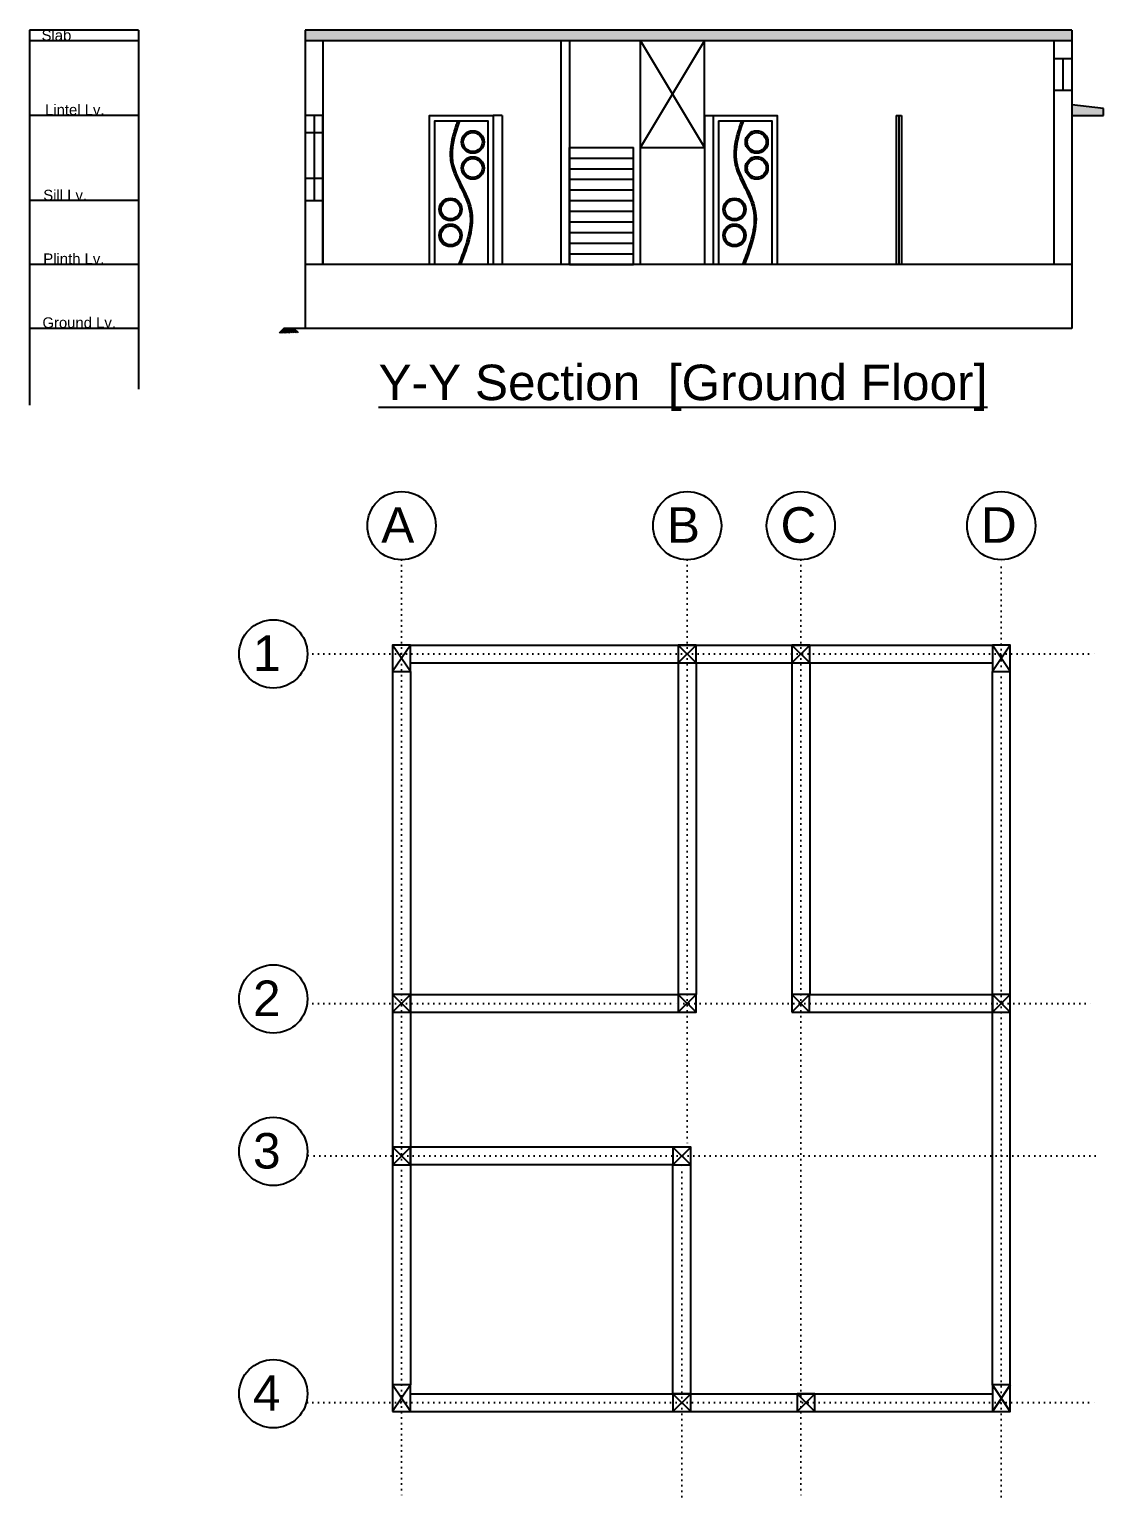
# Model space of a CAD drawing. Header units: inches. Extents: x 723 to 5339, y 980 to 3634.
# Drawn here: x 2437 to 3042, y 1523 to 2350 of the extents above; entities that cross this region are included whole.
import ezdxf

# ---------------------------------------------------------------- set-up
doc = ezdxf.new("R2010")
doc.units = ezdxf.units.IN
doc.header["$MEASUREMENT"] = 0
doc.linetypes.add('ACAD_ISO07W100', pattern=[3, 0, -3])
doc.layers.add('W1', color=40, linetype='Continuous')
doc.styles.get("Standard").update_dxf_attribs({"font": 'arial.ttf'})

msp = doc.modelspace()

# ---------------------------------------------------------------- hatches: boundary and pattern name
at = {"layer": 'W1', "true_color": 0xffffff}
h = msp.add_hatch(dxfattribs=at)
h.set_pattern_fill('AR-CONC')
h.set_pattern_definition([(50, (1386.3937, 2736.386), (7.172602, -0.627521), [0.75, -8.25]), (355, (1386.394, 2736.386), (-1.387513, 7.52192), [0.6, -6.6]), (100.45144, (1386.9914, 2736.3335), (5.785088, 6.8944), [0.637402, -7.01142]), (46.1842, (1386.394, 2738.386), (10.672413, -1.655193), [1.125, -12.375]), (96.63564, (1387.283, 2738.248), (9.34662, 9.741186), [0.9561, -10.51714]), (351.1842, (1386.394, 2738.386), (9.34662, 9.741186), [0.9, -9.9]), (21, (1387.3937, 2737.886), (5.96907, -4.026189), [0.75, -8.25]), (326, (1387.394, 2737.886), (2.433153, 7.2515), [0.6, -6.6]), (71.45144, (1387.891, 2737.55), (8.402224, 3.225312), [0.637402, -7.01142]), (37.5, (1386.3937, 2736.3858), (0.1215986, 3.3289385), [0, -6.52, 0, -6.7, 0, -6.625]), (7.5, (1386.3937, 2736.3858), (2.6306954, 3.944117), [0, -3.82, 0, -6.37, 0, -2.525]), (327.5, (1384.1637, 2736.3858), (5.3382244, -0.2255487), [0, -2.5, 0, -7.8, 0, -10.35]), (317.5, (1383.1637, 2736.386), (5.831862, 1.00105), [0, -3.25, 0, -5.18, 0, -7.35])])
h.paths.add_polyline_path([(3024.39, 2349.53), (2592.39, 2349.53), (2592.39, 2343.53), (3024.39, 2343.53)])
h.paths.add_polyline_path([(3042.39, 2305.53), (3024.39, 2307.53), (3024.39, 2301.53), (3042.39, 2301.53)])

# ---------------------------------------------------------------- linework, layer by layer
at = {"color": 1, "linetype": 'ACAD_ISO07W100'}
for p, q in [((2646.66, 2051.06), (2646.66, 1523.06)), ((2807.66, 2051.06), (2807.66, 1720.06)), ((2871.71, 2051.06), (2871.71, 1523.06)), ((2984.66, 1523.06), (2984.66, 2051.06)), ((2593.66, 1998.06), (3037.66, 1998.06)), ((2593.66, 1801.06), (2802.66, 1801.06)), ((2802.66, 1801.06), (3037.66, 1801.06)), ((3037.66, 1715.06), (2593.66, 1715.06)), ((2804.66, 1523.06), (2804.66, 1710.06)), ((2593.66, 1576.06), (3037.66, 1576.06))]:
    msp.add_line(p, q, dxfattribs=at)
for p, q in [((2651.66, 2003.06), (2979.66, 2003.06)), ((2651.66, 1993.06), (2979.66, 1993.06)), ((2802.66, 1993.06), (2802.66, 1806.06)), ((2812.66, 1993.06), (2812.66, 1806.06)), ((2866.71, 1993.06), (2866.71, 1806)), ((2876.71, 1993.06), (2876.71, 1806.06)), ((2641.66, 1988.06), (2641.66, 1586.06)), ((2651.66, 1988.06), (2651.66, 1586.06)), ((2979.66, 1586.06), (2979.66, 1988.06)), ((2989.66, 1586.06), (2989.66, 1988.06)), ((2651.66, 1806.06), (2802.66, 1806.06)), ((2876.66, 1806.06), (2979.66, 1806.06)), ((2651.66, 1796.06), (2802.66, 1796.06)), ((2876.66, 1796.06), (2979.66, 1796.06)), ((2799.66, 1720.06), (2651.7, 1720.06)), ((2799.66, 1710.06), (2651.7, 1710.06)), ((2799.66, 1581.06), (2799.66, 1710.06)), ((2809.66, 1581.06), (2809.66, 1710.06)), ((2651.66, 1581.06), (2979.66, 1581.06)), ((2651.66, 1571.06), (2979.66, 1571.06))]:
    msp.add_line(p, q)
at = {"color": 7, "true_color": 0xffffff}
for centre in [(2646.66, 2070.32), (2807.66, 2070.32), (2871.71, 2070.32), (2984.66, 2070.32), (2574.4, 1998.06), (2574.4, 1803.56), (2574.4, 1717.61), (2574.4, 1581.06)]:
    msp.add_circle(centre, 19.26, dxfattribs=at)
at = {"layer": 'W1', "color": 7, "true_color": 0xffffff}
for p, q in [((2498.46, 2349.53), (2436.89, 2349.53)), ((2436.89, 2349.53), (2436.89, 2138.27)), ((2498.46, 2349.53), (2498.46, 2147.18)), ((2592.39, 2349.53), (2592.39, 2181.53)), ((3024.39, 2349.53), (2592.39, 2349.53)), ((3024.39, 2349.53), (3024.39, 2181.53)), ((2498.46, 2343.53), (2436.89, 2343.53)), ((3024.39, 2343.53), (2592.39, 2343.53)), ((2602.39, 2343.53), (2602.39, 2217.53)), ((2736.39, 2343.53), (2736.39, 2217.53)), ((2741.39, 2343.53), (2741.39, 2217.53)), ((2781.39, 2217.53), (2781.39, 2343.53)), ((2781.39, 2283.53), (2817.39, 2343.53)), ((2781.39, 2343.53), (2817.39, 2283.53)), ((2817.39, 2283.53), (2817.39, 2343.53)), ((3014.39, 2343.53), (3014.39, 2217.53)), ((3014.39, 2343.53), (3014.39, 2333.53)), ((3014.39, 2333.53), (3024.39, 2333.53)), ((3019.39, 2333.53), (3019.39, 2315.53)), ((3024.39, 2333.53), (3024.39, 2315.53)), ((3024.39, 2315.53), (3014.39, 2315.53)), ((3042.39, 2305.53), (3024.39, 2307.53)), ((2498.46, 2301.53), (2436.89, 2301.53)), ((2602.39, 2301.53), (2592.39, 2301.53)), ((2592.39, 2301.53), (2592.39, 2253.53)), ((2602.39, 2217.53), (2602.39, 2301.53)), ((2703.39, 2301.53), (2698.39, 2301.53)), ((2703.39, 2301.53), (2703.39, 2217.53)), ((2817.39, 2301.53), (2817.39, 2217.53)), ((2822.39, 2301.53), (2822.39, 2217.53)), ((2925.39, 2301.53), (2928.39, 2301.53)), ((2925.39, 2301.53), (2925.39, 2217.53)), ((2926.89, 2301.53), (2926.89, 2217.53)), ((2928.39, 2301.53), (2928.39, 2217.53)), ((3024.39, 2301.53), (3042.39, 2301.53)), ((3042.39, 2301.53), (3042.39, 2305.53)), ((2825.39, 2298.53), (2825.39, 2217.53)), ((2928.39, 2291.61), (2928.39, 2291.61)), ((2741.39, 2283.53), (2777.39, 2283.53)), ((2741.39, 2217.53), (2741.39, 2283.53)), ((2777.39, 2217.53), (2777.39, 2283.53)), ((2781.39, 2283.53), (2817.39, 2283.53)), ((2741.39, 2277.53), (2777.39, 2277.53)), ((2741.39, 2271.53), (2777.39, 2271.53)), ((2741.39, 2265.53), (2777.39, 2265.53)), ((2741.39, 2259.53), (2777.39, 2259.53)), ((2498.46, 2253.53), (2436.89, 2253.53)), ((2592.39, 2253.53), (2602.39, 2253.53)), ((2741.39, 2253.53), (2777.39, 2253.53)), ((2741.39, 2247.53), (2777.39, 2247.53)), ((2741.39, 2241.53), (2777.39, 2241.53)), ((2741.39, 2235.53), (2777.39, 2235.53)), ((2741.39, 2229.53), (2777.39, 2229.53)), ((2498.46, 2217.53), (2436.89, 2217.53)), ((3024.39, 2217.53), (2592.39, 2217.53)), ((2741.39, 2223.53), (2777.39, 2223.53)), ((2741.39, 2217.53), (2777.39, 2217.53)), ((2498.46, 2181.53), (2436.89, 2181.53)), ((2580.39, 2181.53), (2577.82, 2178.95)), ((2577.82, 2178.95), (2580.39, 2181.53)), ((2580.83, 2181.53), (2578.25, 2178.95)), ((2578.25, 2178.95), (2580.83, 2181.53)), ((2581.21, 2181.53), (2578.63, 2178.95)), ((2578.63, 2178.95), (2581.21, 2181.53)), ((2581.78, 2181.53), (2579.21, 2178.95)), ((2579.21, 2178.95), (2581.78, 2181.53)), ((2582.41, 2181.53), (2579.83, 2178.95)), ((2579.83, 2178.95), (2582.41, 2181.53)), ((2592.39, 2181.53), (2580.39, 2181.53)), ((2580.39, 2181.53), (2582.78, 2179.14)), ((2583.11, 2181.53), (2580.53, 2178.95)), ((2580.53, 2178.95), (2583.11, 2181.53)), ((2580.83, 2181.53), (2583.22, 2179.14)), ((2583.69, 2181.53), (2581.11, 2178.95)), ((2581.11, 2178.95), (2583.69, 2181.53)), ((2581.21, 2181.53), (2583.59, 2179.14)), ((2581.78, 2181.53), (2584.17, 2179.14)), ((2584.44, 2181.53), (2581.86, 2178.95)), ((2581.86, 2178.95), (2584.44, 2181.53)), ((2582.41, 2181.53), (2584.8, 2179.14)), ((2585.11, 2181.53), (2582.53, 2178.95)), ((2582.53, 2178.95), (2585.11, 2181.53)), ((2583.11, 2181.53), (2585.5, 2179.14)), ((2585.96, 2181.53), (2583.39, 2178.95)), ((2583.39, 2178.95), (2585.96, 2181.53)), ((2583.69, 2181.53), (2586.07, 2179.14)), ((2584.44, 2181.53), (2586.82, 2179.14)), ((2585.11, 2181.53), (2587.5, 2179.14)), ((2585.96, 2181.53), (2588.35, 2179.14)), ((3024.39, 2181.53), (2592.39, 2181.53))]:
    msp.add_line(p, q, dxfattribs=at)
at = {"layer": 'W1'}
for p, q in [((2597.39, 2301.53), (2597.39, 2253.53)), ((2592.39, 2291.95), (2602.39, 2291.95)), ((2592.39, 2266.09), (2602.39, 2266.09))]:
    msp.add_line(p, q, dxfattribs=at)
at = {"layer": 'W1', "color": 132, "true_color": 0x20d9be}
for p, q in [((2651.66, 2003.06), (2641.66, 1988.06)), ((2651.66, 1988.06), (2641.66, 2003.06)), ((2989.66, 2003.06), (2979.66, 1988.06)), ((2989.66, 1988.06), (2979.66, 2003.06)), ((2651.66, 1586.06), (2641.66, 1571.06)), ((2651.66, 1571.06), (2641.66, 1586.06)), ((2989.66, 1586.06), (2979.66, 1571.06)), ((2989.66, 1571.06), (2979.66, 1586.06))]:
    msp.add_line(p, q, dxfattribs=at)
at = {"layer": 'W1', "color": 1}
for p, q in [((2802.66, 1993.06), (2812.66, 2003.06)), ((2812.66, 1993.06), (2802.66, 2003.06)), ((2866.71, 1993.06), (2876.71, 2003.06)), ((2876.71, 1993.06), (2866.71, 2003.06)), ((2641.66, 1796.06), (2651.66, 1806.06)), ((2651.66, 1796.06), (2641.66, 1806.06)), ((2802.66, 1796.06), (2812.66, 1806.06)), ((2812.66, 1796.06), (2802.66, 1806.06)), ((2866.66, 1796.06), (2876.66, 1806.06)), ((2876.66, 1796.06), (2866.66, 1806.06)), ((2979.66, 1796.06), (2989.66, 1806.06)), ((2989.66, 1796.06), (2979.66, 1806.06)), ((2641.7, 1710.11), (2651.7, 1720.11)), ((2651.7, 1710.11), (2641.7, 1720.11)), ((2799.66, 1710.06), (2809.66, 1720.06)), ((2809.66, 1710.06), (2799.66, 1720.06)), ((2799.66, 1571.06), (2809.66, 1581.06)), ((2809.66, 1571.06), (2799.66, 1581.06)), ((2869.66, 1571.06), (2879.66, 1581.06)), ((2879.66, 1571.06), (2869.66, 1581.06))]:
    msp.add_line(p, q, dxfattribs=at)
at = {"layer": 'W1'}
msp.add_lwpolyline([(2602.39, 2253.53), (2602.39, 2301.53), (2592.39, 2301.53), (2592.39, 2253.53)], close=True, dxfattribs=at)
at = {"layer": 'W1', "color": 7, "true_color": 0xffffff}
for points in [[(2662.39, 2217.53), (2662.39, 2301.53), (2698.39, 2301.53), (2698.39, 2217.53)], [(2817.39, 2301.53), (2858.39, 2301.53), (2858.39, 2217.53)], [(2665.39, 2217.53), (2665.39, 2298.53), (2695.39, 2298.53), (2695.39, 2217.53)], [(2825.39, 2298.53), (2855.39, 2298.53), (2855.39, 2217.53)]]:
    msp.add_lwpolyline(points, dxfattribs=at)
at = {"layer": 'W1', "color": 132, "true_color": 0x20d9be}
for points in [[(2641.66, 1988.06), (2651.66, 1988.06), (2651.66, 2003.06), (2641.66, 2003.06)], [(2979.66, 1988.06), (2989.66, 1988.06), (2989.66, 2003.06), (2979.66, 2003.06)], [(2641.66, 1571.06), (2651.66, 1571.06), (2651.66, 1586.06), (2641.66, 1586.06)], [(2979.66, 1571.06), (2989.66, 1571.06), (2989.66, 1586.06), (2979.66, 1586.06)]]:
    msp.add_lwpolyline(points, close=True, dxfattribs=at)
at = {"layer": 'W1', "color": 1}
for points in [[(2802.66, 1993.06), (2812.66, 1993.06), (2812.66, 2003.06), (2802.66, 2003.06)], [(2866.71, 1993.06), (2876.71, 1993.06), (2876.71, 2003.06), (2866.71, 2003.06)], [(2641.66, 1796.06), (2651.66, 1796.06), (2651.66, 1806.06), (2641.66, 1806.06)], [(2802.66, 1796.06), (2812.66, 1796.06), (2812.66, 1806.06), (2802.66, 1806.06)], [(2866.66, 1796.06), (2876.66, 1796.06), (2876.66, 1806.06), (2866.66, 1806.06)], [(2979.66, 1796.06), (2989.66, 1796.06), (2989.66, 1806.06), (2979.66, 1806.06)], [(2641.7, 1710.11), (2651.7, 1710.11), (2651.7, 1720.11), (2641.7, 1720.11)], [(2799.66, 1710.06), (2809.66, 1710.06), (2809.66, 1720.06), (2799.66, 1720.06)], [(2799.66, 1571.06), (2809.66, 1571.06), (2809.66, 1581.06), (2799.66, 1581.06)], [(2869.66, 1571.06), (2879.66, 1571.06), (2879.66, 1581.06), (2869.66, 1581.06)]]:
    msp.add_lwpolyline(points, close=True, dxfattribs=at)
at = {"layer": 'W1', "color": 7, "true_color": 0xffffff}
for centre, radius in [((2686.85, 2286.55), 6.36), ((2686.85, 2286.55), 5.36), ((2846.85, 2286.55), 6.36), ((2846.85, 2286.55), 5.36), ((2686.85, 2271.9), 6.36), ((2686.85, 2271.9), 5.36), ((2846.85, 2271.9), 6.36), ((2846.85, 2271.9), 5.36), ((2674.31, 2248.58), 6.36), ((2674.31, 2248.58), 5.36), ((2834.31, 2248.58), 6.36), ((2834.31, 2248.58), 5.36), ((2674.31, 2233.93), 6.36), ((2674.31, 2233.93), 5.36), ((2834.31, 2233.93), 6.36), ((2834.31, 2233.93), 5.36)]:
    msp.add_circle(centre, radius, dxfattribs=at)
for points, knots in [([(2678.26, 2298.53), (2677.94, 2297.64), (2677.64, 2296.74), (2676.44, 2293.16), (2675.63, 2290.48), (2674.69, 2286.14), (2674.41, 2284.48), (2674.12, 2281.44), (2674.07, 2280.04), (2674.17, 2277.56), (2674.27, 2276.47), (2674.81, 2273.21), (2675.47, 2271.08), (2677.09, 2266.91), (2678.06, 2264.85), (2680.48, 2259.9), (2681.97, 2257.01), (2683.64, 2252.89), (2684.08, 2251.64), (2684.76, 2249.3), (2685.01, 2248.2), (2685.34, 2245.98), (2685.44, 2244.86), (2685.52, 2241.48), (2685.32, 2239.19), (2684.12, 2232.19), (2682.53, 2227.39), (2680.16, 2221), (2679.57, 2219.44), (2678.97, 2217.89), (2678.97, 2217.89), (2678.97, 2217.89), (2678.97, 2217.89), (2678.92, 2217.77), (2678.88, 2217.65), (2678.83, 2217.53)], [3.336205, 3.336205, 3.336205, 3.336205, 6.011144, 6.011144, 14.026003, 14.026003, 18.970839, 18.970839, 23.144797, 23.144797, 26.4356, 26.4356, 33.017205, 33.017205, 39.59881, 39.59881, 49.059522, 49.059522, 53.165173, 53.165173, 56.799183, 56.799183, 60.433193, 60.433193, 67.701213, 67.701213, 82.328471, 82.328471, 86.993829, 86.993829, 86.993829, 86.994796, 86.994796, 86.994796, 87.351321, 87.351321, 87.351321, 87.351321]), ([(2679.32, 2298.53), (2676.54, 2290.67), (2671.31, 2273.39), (2691.67, 2248.27), (2683.96, 2228.14), (2679.9, 2217.53)], [3.003404, 3.003404, 3.003404, 3.003404, 26.619736, 55.184191, 86.993829, 86.993829, 86.993829, 86.993829]), ([(2838.26, 2298.53), (2837.94, 2297.64), (2837.64, 2296.74), (2836.44, 2293.16), (2835.63, 2290.48), (2834.69, 2286.14), (2834.41, 2284.48), (2834.12, 2281.44), (2834.07, 2280.04), (2834.17, 2277.56), (2834.27, 2276.47), (2834.81, 2273.21), (2835.47, 2271.08), (2837.09, 2266.91), (2838.06, 2264.85), (2840.48, 2259.9), (2841.97, 2257.01), (2843.64, 2252.89), (2844.08, 2251.64), (2844.76, 2249.3), (2845.01, 2248.2), (2845.34, 2245.98), (2845.44, 2244.86), (2845.52, 2241.48), (2845.32, 2239.19), (2844.12, 2232.19), (2842.53, 2227.39), (2840.16, 2221), (2839.57, 2219.44), (2838.97, 2217.89), (2838.97, 2217.89), (2838.97, 2217.89), (2838.97, 2217.89), (2838.92, 2217.77), (2838.88, 2217.65), (2838.83, 2217.53)], [3.336205, 3.336205, 3.336205, 3.336205, 6.011144, 6.011144, 14.026003, 14.026003, 18.970839, 18.970839, 23.144797, 23.144797, 26.4356, 26.4356, 33.017205, 33.017205, 39.59881, 39.59881, 49.059522, 49.059522, 53.165173, 53.165173, 56.799183, 56.799183, 60.433193, 60.433193, 67.701213, 67.701213, 82.328471, 82.328471, 86.993829, 86.993829, 86.993829, 86.994796, 86.994796, 86.994796, 87.351321, 87.351321, 87.351321, 87.351321]), ([(2839.32, 2298.53), (2836.54, 2290.67), (2831.31, 2273.39), (2851.67, 2248.27), (2843.96, 2228.14), (2839.9, 2217.53)], [3.003404, 3.003404, 3.003404, 3.003404, 26.619736, 55.184191, 86.993829, 86.993829, 86.993829, 86.993829])]:
    msp.add_open_spline(points, degree=3, knots=knots, dxfattribs=at)

# ---------------------------------------------------------------- texts
at = {"layer": 'W1', "color": 7, "true_color": 0xffffff, "attachment_point": 1}
for s, width, gutter_width, insert, char_height in [('Slab', 8415.7718, 30, (2443.76, 2349.74), 6), ('Lintel Lv.', 8415.7718, 30, (2445.72, 2307.74), 6), ('Sill Lv.', 8415.7718, 30, (2444.74, 2259.63), 6), ('Plinth Lv.', 8415.7718, 30, (2444.74, 2223.74), 6), ('Ground Lv.', 8415.7718, 30, (2444.25, 2187.74), 6), ('{\\LY-Y Section  [Ground Floor]}', 28052.5726, 100, (2633.71, 2161.07), 20), ('A', 28052.5726, 100, (2635.23, 2080.71), 20), ('B', 28052.5726, 100, (2796.23, 2080.71), 20), ('C', 28052.5726, 100, (2860.28, 2080.71), 20), ('D', 28052.5726, 100, (2973.23, 2080.71), 20), ('1', 28052.5726, 100, (2562.96, 2008.45), 20), ('2', 28052.5726, 100, (2562.96, 1813.95), 20), ('3', 28052.5726, 100, (2562.96, 1728), 20), ('4', 28052.5726, 100, (2562.96, 1591.45), 20)]:
    msp.add_mtext_dynamic_manual_height_columns(s, width=width, gutter_width=gutter_width, heights=[0], dxfattribs=dict(at, insert=insert, char_height=char_height))

doc.saveas('drawing.dxf')
